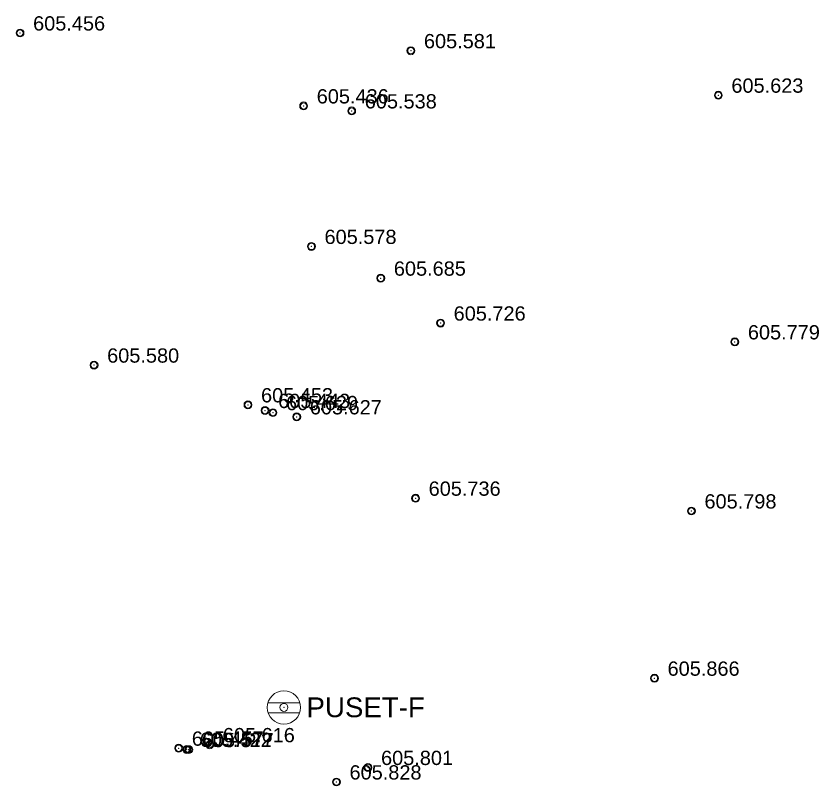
# Model space of a CAD drawing. Header units: metres. Extents: x 7508213 to 7508396, y 4696547 to 4696848.
# Drawn here: x 7508320.15 to 7508340.41, y 4696781.96 to 4696801.4 of the extents above; entities that cross this region are included whole.
import ezdxf

# ---------------------------------------------------------------- set-up
doc = ezdxf.new("R2010")
doc.units = ezdxf.units.M
doc.header["$PDMODE"] = 32
doc.header["$PDSIZE"] = 0.2
doc.layers.add('Matjet', color=210, linetype='Continuous', lineweight=0)
doc.layers.add('Puset fekali', color=30, linetype='Continuous', lineweight=0)
doc.styles.get("Standard").update_dxf_attribs({"font": 'arial.ttf'})

# ---------------------------------------------------------------- blocks, each defined once
blk = doc.blocks.new('*U58')
at = {"color": 0, "linetype": 'ByBlock', "lineweight": -2, "transparency": 16777216}
blk.add_line((0, 0), (0, 0), dxfattribs=at)
blk.add_circle((0, 0), 0.5, dxfattribs=at)
blk = doc.blocks.new('*U1283', base_point=(7508329.355, 4696794.782, 605.685))
at = {"layer": 'Matjet', "linetype": 'ByBlock', "insert": (7508329.685, 4696795.022, 605.685), "char_height": 0.36, "attachment_point": 4}
blk.add_mtext('605.685', dxfattribs=at)
blk = doc.blocks.new('*U1284', base_point=(7508329.355, 4696794.782, 605.685))
at = {"layer": 'Matjet', "linetype": 'ByBlock', "lineweight": -2}
blk.add_blockref('*U1283', (7508329.355, 4696794.782, 605.685), dxfattribs=at)
blk = doc.blocks.new('*U1285', base_point=(7508329.355, 4696794.782, 605.685))
at = {"layer": 'Matjet', "linetype": 'ByBlock', "lineweight": -2}
blk.add_blockref('*U1284', (7508329.355, 4696794.782, 605.685), dxfattribs=at)
at = {"layer": 'Matjet', "linetype": 'ByBlock', "lineweight": -2, "xscale": 0.1599999968, "yscale": 0.1599999968, "zscale": 0.1599999968}
blk.add_blockref('*U58', (7508329.355, 4696794.782, 605.685), dxfattribs=at)
blk = doc.blocks.new('*U1286', base_point=(7508330.864, 4696793.648, 605.726))
at = {"layer": 'Matjet', "linetype": 'ByBlock', "insert": (7508331.194, 4696793.888, 605.726), "char_height": 0.36, "attachment_point": 4}
blk.add_mtext('605.726', dxfattribs=at)
blk = doc.blocks.new('*U1287', base_point=(7508330.864, 4696793.648, 605.726))
at = {"layer": 'Matjet', "linetype": 'ByBlock', "lineweight": -2}
blk.add_blockref('*U1286', (7508330.864, 4696793.648, 605.726), dxfattribs=at)
blk = doc.blocks.new('*U1288', base_point=(7508330.864, 4696793.648, 605.726))
at = {"layer": 'Matjet', "linetype": 'ByBlock', "lineweight": -2}
blk.add_blockref('*U1287', (7508330.864, 4696793.648, 605.726), dxfattribs=at)
at = {"layer": 'Matjet', "linetype": 'ByBlock', "lineweight": -2, "xscale": 0.1599999968, "yscale": 0.1599999968, "zscale": 0.1599999968}
blk.add_blockref('*U58', (7508330.864, 4696793.648, 605.726), dxfattribs=at)
blk = doc.blocks.new('*U1289', base_point=(7508330.233, 4696789.225, 605.736))
at = {"layer": 'Matjet', "linetype": 'ByBlock', "insert": (7508330.563, 4696789.465, 605.736), "char_height": 0.36, "attachment_point": 4}
blk.add_mtext('605.736', dxfattribs=at)
blk = doc.blocks.new('*U1290', base_point=(7508330.233, 4696789.225, 605.736))
at = {"layer": 'Matjet', "linetype": 'ByBlock', "lineweight": -2}
blk.add_blockref('*U1289', (7508330.233, 4696789.225, 605.736), dxfattribs=at)
blk = doc.blocks.new('*U1291', base_point=(7508330.233, 4696789.225, 605.736))
at = {"layer": 'Matjet', "linetype": 'ByBlock', "lineweight": -2}
blk.add_blockref('*U1290', (7508330.233, 4696789.225, 605.736), dxfattribs=at)
at = {"layer": 'Matjet', "linetype": 'ByBlock', "lineweight": -2, "xscale": 0.1599999968, "yscale": 0.1599999968, "zscale": 0.1599999968}
blk.add_blockref('*U58', (7508330.233, 4696789.225, 605.736), dxfattribs=at)
blk = doc.blocks.new('*U1292', base_point=(7508328.236, 4696782.06, 605.828))
at = {"layer": 'Matjet', "linetype": 'ByBlock', "insert": (7508328.566, 4696782.3, 605.828), "char_height": 0.36, "attachment_point": 4}
blk.add_mtext('605.828', dxfattribs=at)
blk = doc.blocks.new('*U1293', base_point=(7508328.236, 4696782.06, 605.828))
at = {"layer": 'Matjet', "linetype": 'ByBlock', "lineweight": -2}
blk.add_blockref('*U1292', (7508328.236, 4696782.06, 605.828), dxfattribs=at)
blk = doc.blocks.new('*U1294', base_point=(7508328.236, 4696782.06, 605.828))
at = {"layer": 'Matjet', "linetype": 'ByBlock', "lineweight": -2}
blk.add_blockref('*U1293', (7508328.236, 4696782.06, 605.828), dxfattribs=at)
at = {"layer": 'Matjet', "linetype": 'ByBlock', "lineweight": -2, "xscale": 0.1599999968, "yscale": 0.1599999968, "zscale": 0.1599999968}
blk.add_blockref('*U58', (7508328.236, 4696782.06, 605.828), dxfattribs=at)
blk = doc.blocks.new('*U1295', base_point=(7508329.032, 4696782.426, 605.801))
at = {"layer": 'Matjet', "linetype": 'ByBlock', "insert": (7508329.362, 4696782.666, 605.801), "char_height": 0.36, "attachment_point": 4}
blk.add_mtext('605.801', dxfattribs=at)
blk = doc.blocks.new('*U1296', base_point=(7508329.032, 4696782.426, 605.801))
at = {"layer": 'Matjet', "linetype": 'ByBlock', "lineweight": -2}
blk.add_blockref('*U1295', (7508329.032, 4696782.426, 605.801), dxfattribs=at)
blk = doc.blocks.new('*U1297', base_point=(7508329.032, 4696782.426, 605.801))
at = {"layer": 'Matjet', "linetype": 'ByBlock', "lineweight": -2}
blk.add_blockref('*U1296', (7508329.032, 4696782.426, 605.801), dxfattribs=at)
at = {"layer": 'Matjet', "linetype": 'ByBlock', "lineweight": -2, "xscale": 0.1599999968, "yscale": 0.1599999968, "zscale": 0.1599999968}
blk.add_blockref('*U58', (7508329.032, 4696782.426, 605.801), dxfattribs=at)
blk = doc.blocks.new('*U1301', base_point=(7508336.264, 4696784.68, 605.866))
at = {"layer": 'Matjet', "linetype": 'ByBlock', "insert": (7508336.594, 4696784.92, 605.866), "char_height": 0.36, "attachment_point": 4}
blk.add_mtext('605.866', dxfattribs=at)
blk = doc.blocks.new('*U1302', base_point=(7508336.264, 4696784.68, 605.866))
at = {"layer": 'Matjet', "linetype": 'ByBlock', "lineweight": -2}
blk.add_blockref('*U1301', (7508336.264, 4696784.68, 605.866), dxfattribs=at)
blk = doc.blocks.new('*U1303', base_point=(7508336.264, 4696784.68, 605.866))
at = {"layer": 'Matjet', "linetype": 'ByBlock', "lineweight": -2}
blk.add_blockref('*U1302', (7508336.264, 4696784.68, 605.866), dxfattribs=at)
at = {"layer": 'Matjet', "linetype": 'ByBlock', "lineweight": -2, "xscale": 0.1599999968, "yscale": 0.1599999968, "zscale": 0.1599999968}
blk.add_blockref('*U58', (7508336.264, 4696784.68, 605.866), dxfattribs=at)
blk = doc.blocks.new('*U1304', base_point=(7508337.195, 4696788.903, 605.798))
at = {"layer": 'Matjet', "linetype": 'ByBlock', "insert": (7508337.525, 4696789.143, 605.798), "char_height": 0.36, "attachment_point": 4}
blk.add_mtext('605.798', dxfattribs=at)
blk = doc.blocks.new('*U1305', base_point=(7508337.195, 4696788.903, 605.798))
at = {"layer": 'Matjet', "linetype": 'ByBlock', "lineweight": -2}
blk.add_blockref('*U1304', (7508337.195, 4696788.903, 605.798), dxfattribs=at)
blk = doc.blocks.new('*U1306', base_point=(7508337.195, 4696788.903, 605.798))
at = {"layer": 'Matjet', "linetype": 'ByBlock', "lineweight": -2}
blk.add_blockref('*U1305', (7508337.195, 4696788.903, 605.798), dxfattribs=at)
at = {"layer": 'Matjet', "linetype": 'ByBlock', "lineweight": -2, "xscale": 0.1599999968, "yscale": 0.1599999968, "zscale": 0.1599999968}
blk.add_blockref('*U58', (7508337.195, 4696788.903, 605.798), dxfattribs=at)
blk = doc.blocks.new('*U1307', base_point=(7508338.291, 4696793.173, 605.779))
at = {"layer": 'Matjet', "linetype": 'ByBlock', "insert": (7508338.621, 4696793.413, 605.779), "char_height": 0.36, "attachment_point": 4}
blk.add_mtext('605.779', dxfattribs=at)
blk = doc.blocks.new('*U1308', base_point=(7508338.291, 4696793.173, 605.779))
at = {"layer": 'Matjet', "linetype": 'ByBlock', "lineweight": -2}
blk.add_blockref('*U1307', (7508338.291, 4696793.173, 605.779), dxfattribs=at)
blk = doc.blocks.new('*U1309', base_point=(7508338.291, 4696793.173, 605.779))
at = {"layer": 'Matjet', "linetype": 'ByBlock', "lineweight": -2}
blk.add_blockref('*U1308', (7508338.291, 4696793.173, 605.779), dxfattribs=at)
at = {"layer": 'Matjet', "linetype": 'ByBlock', "lineweight": -2, "xscale": 0.1599999968, "yscale": 0.1599999968, "zscale": 0.1599999968}
blk.add_blockref('*U58', (7508338.291, 4696793.173, 605.779), dxfattribs=at)
blk = doc.blocks.new('Settling Basin - PK ujrat e zeza')
at = {"color": 21, "lineweight": 0, "flags": 128}
for points in [[(-0.949, 0.274), (0.962, 0.274)], [(-0.946, -0.326), (0.961, -0.326)]]:
    blk.add_lwpolyline(points, dxfattribs=at)
at = {"color": 21, "lineweight": 0}
blk.add_circle((0, 0), 1, dxfattribs=at)
blk = doc.blocks.new('Puset_Kan_Atmosferik')
blk.add_blockref('Settling Basin - PK ujrat e zeza', (0, 0))
blk = doc.blocks.new('*U1310', base_point=(7508326.91, 4696783.942, 605.737))
at = {"layer": 'Puset fekali', "linetype": 'ByBlock', "insert": (7508327.48, 4696783.942, 605.737), "char_height": 0.5, "attachment_point": 4}
blk.add_mtext('PUSET-F', dxfattribs=at)
blk = doc.blocks.new('*U1311', base_point=(7508326.91, 4696783.942, 605.737))
at = {"layer": 'Puset fekali', "color": 0, "linetype": 'ByBlock', "lineweight": -2}
blk.add_blockref('*U1310', (7508326.91, 4696783.942, 605.737), dxfattribs=at)
blk = doc.blocks.new('*U1312', base_point=(7508326.91, 4696783.942, 605.737))
at = {"layer": 'Puset fekali', "color": 0, "linetype": 'ByBlock', "lineweight": -2, "xscale": 0.4199999954853257, "yscale": 0.4199999954853257, "zscale": 0.4199999954853257}
blk.add_blockref('Puset_Kan_Atmosferik', (7508326.91, 4696783.942, 605.737), dxfattribs=at)
at = {"layer": 'Puset fekali', "color": 0, "linetype": 'ByBlock', "lineweight": -2}
blk.add_blockref('*U1311', (7508326.91, 4696783.942, 605.737), dxfattribs=at)
blk = doc.blocks.new('*U1424', base_point=(7508330.114, 4696800.525, 605.581))
at = {"layer": 'Matjet', "linetype": 'ByBlock', "insert": (7508330.444, 4696800.765, 605.581), "char_height": 0.36, "attachment_point": 4}
blk.add_mtext('605.581', dxfattribs=at)
blk = doc.blocks.new('*U1425', base_point=(7508330.114, 4696800.525, 605.581))
at = {"layer": 'Matjet', "linetype": 'ByBlock', "lineweight": -2}
blk.add_blockref('*U1424', (7508330.114, 4696800.525, 605.581), dxfattribs=at)
blk = doc.blocks.new('*U1426', base_point=(7508330.114, 4696800.525, 605.581))
at = {"layer": 'Matjet', "linetype": 'ByBlock', "lineweight": -2}
blk.add_blockref('*U1425', (7508330.114, 4696800.525, 605.581), dxfattribs=at)
at = {"layer": 'Matjet', "linetype": 'ByBlock', "lineweight": -2, "xscale": 0.1599999968, "yscale": 0.1599999968, "zscale": 0.1599999968}
blk.add_blockref('*U58', (7508330.114, 4696800.525, 605.581), dxfattribs=at)
blk = doc.blocks.new('*U1427', base_point=(7508337.875, 4696799.402, 605.623))
at = {"layer": 'Matjet', "linetype": 'ByBlock', "insert": (7508338.205, 4696799.642, 605.623), "char_height": 0.36, "attachment_point": 4}
blk.add_mtext('605.623', dxfattribs=at)
blk = doc.blocks.new('*U1428', base_point=(7508337.875, 4696799.402, 605.623))
at = {"layer": 'Matjet', "linetype": 'ByBlock', "lineweight": -2}
blk.add_blockref('*U1427', (7508337.875, 4696799.402, 605.623), dxfattribs=at)
blk = doc.blocks.new('*U1429', base_point=(7508337.875, 4696799.402, 605.623))
at = {"layer": 'Matjet', "linetype": 'ByBlock', "lineweight": -2}
blk.add_blockref('*U1428', (7508337.875, 4696799.402, 605.623), dxfattribs=at)
at = {"layer": 'Matjet', "linetype": 'ByBlock', "lineweight": -2, "xscale": 0.1599999968, "yscale": 0.1599999968, "zscale": 0.1599999968}
blk.add_blockref('*U58', (7508337.875, 4696799.402, 605.623), dxfattribs=at)
blk = doc.blocks.new('*U1439', base_point=(7508327.605, 4696795.583, 605.578))
at = {"layer": 'Matjet', "linetype": 'ByBlock', "insert": (7508327.935, 4696795.823, 605.578), "char_height": 0.36, "attachment_point": 4}
blk.add_mtext('605.578', dxfattribs=at)
blk = doc.blocks.new('*U1440', base_point=(7508327.605, 4696795.583, 605.578))
at = {"layer": 'Matjet', "linetype": 'ByBlock', "lineweight": -2}
blk.add_blockref('*U1439', (7508327.605, 4696795.583, 605.578), dxfattribs=at)
blk = doc.blocks.new('*U1441', base_point=(7508327.605, 4696795.583, 605.578))
at = {"layer": 'Matjet', "linetype": 'ByBlock', "lineweight": -2}
blk.add_blockref('*U1440', (7508327.605, 4696795.583, 605.578), dxfattribs=at)
at = {"layer": 'Matjet', "linetype": 'ByBlock', "lineweight": -2, "xscale": 0.1599999968, "yscale": 0.1599999968, "zscale": 0.1599999968}
blk.add_blockref('*U58', (7508327.605, 4696795.583, 605.578), dxfattribs=at)
blk = doc.blocks.new('*U1442', base_point=(7508327.408, 4696799.131, 605.436))
at = {"layer": 'Matjet', "linetype": 'ByBlock', "insert": (7508327.738, 4696799.371, 605.436), "char_height": 0.36, "attachment_point": 4}
blk.add_mtext('605.436', dxfattribs=at)
blk = doc.blocks.new('*U1443', base_point=(7508327.408, 4696799.131, 605.436))
at = {"layer": 'Matjet', "linetype": 'ByBlock', "lineweight": -2}
blk.add_blockref('*U1442', (7508327.408, 4696799.131, 605.436), dxfattribs=at)
blk = doc.blocks.new('*U1444', base_point=(7508327.408, 4696799.131, 605.436))
at = {"layer": 'Matjet', "linetype": 'ByBlock', "lineweight": -2}
blk.add_blockref('*U1443', (7508327.408, 4696799.131, 605.436), dxfattribs=at)
at = {"layer": 'Matjet', "linetype": 'ByBlock', "lineweight": -2, "xscale": 0.1599999968, "yscale": 0.1599999968, "zscale": 0.1599999968}
blk.add_blockref('*U58', (7508327.408, 4696799.131, 605.436), dxfattribs=at)
blk = doc.blocks.new('*U1517', base_point=(7508328.621, 4696799.005, 605.538))
at = {"layer": 'Matjet', "linetype": 'ByBlock', "insert": (7508328.951, 4696799.245, 605.538), "char_height": 0.36, "attachment_point": 4}
blk.add_mtext('605.538', dxfattribs=at)
blk = doc.blocks.new('*U1518', base_point=(7508328.621, 4696799.005, 605.538))
at = {"layer": 'Matjet', "linetype": 'ByBlock', "lineweight": -2}
blk.add_blockref('*U1517', (7508328.621, 4696799.005, 605.538), dxfattribs=at)
blk = doc.blocks.new('*U1519', base_point=(7508328.621, 4696799.005, 605.538))
at = {"layer": 'Matjet', "linetype": 'ByBlock', "lineweight": -2}
blk.add_blockref('*U1518', (7508328.621, 4696799.005, 605.538), dxfattribs=at)
at = {"layer": 'Matjet', "linetype": 'ByBlock', "lineweight": -2, "xscale": 0.1599999968, "yscale": 0.1599999968, "zscale": 0.1599999968}
blk.add_blockref('*U58', (7508328.621, 4696799.005, 605.538), dxfattribs=at)
blk = doc.blocks.new('*U1520', base_point=(7508320.249, 4696800.973, 605.456))
at = {"layer": 'Matjet', "linetype": 'ByBlock', "insert": (7508320.579, 4696801.213, 605.456), "char_height": 0.36, "attachment_point": 4}
blk.add_mtext('605.456', dxfattribs=at)
blk = doc.blocks.new('*U1521', base_point=(7508320.249, 4696800.973, 605.456))
at = {"layer": 'Matjet', "linetype": 'ByBlock', "lineweight": -2}
blk.add_blockref('*U1520', (7508320.249, 4696800.973, 605.456), dxfattribs=at)
blk = doc.blocks.new('*U1522', base_point=(7508320.249, 4696800.973, 605.456))
at = {"layer": 'Matjet', "linetype": 'ByBlock', "lineweight": -2}
blk.add_blockref('*U1521', (7508320.249, 4696800.973, 605.456), dxfattribs=at)
at = {"layer": 'Matjet', "linetype": 'ByBlock', "lineweight": -2, "xscale": 0.1599999968, "yscale": 0.1599999968, "zscale": 0.1599999968}
blk.add_blockref('*U58', (7508320.249, 4696800.973, 605.456), dxfattribs=at)
blk = doc.blocks.new('*U1544', base_point=(7508322.118, 4696792.586, 605.58))
at = {"layer": 'Matjet', "linetype": 'ByBlock', "insert": (7508322.448, 4696792.826, 605.58), "char_height": 0.36, "attachment_point": 4}
blk.add_mtext('605.580', dxfattribs=at)
blk = doc.blocks.new('*U1545', base_point=(7508322.118, 4696792.586, 605.58))
at = {"layer": 'Matjet', "linetype": 'ByBlock', "lineweight": -2}
blk.add_blockref('*U1544', (7508322.118, 4696792.586, 605.58), dxfattribs=at)
blk = doc.blocks.new('*U1546', base_point=(7508322.118, 4696792.586, 605.58))
at = {"layer": 'Matjet', "linetype": 'ByBlock', "lineweight": -2}
blk.add_blockref('*U1545', (7508322.118, 4696792.586, 605.58), dxfattribs=at)
at = {"layer": 'Matjet', "linetype": 'ByBlock', "lineweight": -2, "xscale": 0.1599999968, "yscale": 0.1599999968, "zscale": 0.1599999968}
blk.add_blockref('*U58', (7508322.118, 4696792.586, 605.58), dxfattribs=at)
blk = doc.blocks.new('*U1547', base_point=(7508326.003, 4696791.583, 605.453))
at = {"layer": 'Matjet', "linetype": 'ByBlock', "insert": (7508326.333, 4696791.823, 605.453), "char_height": 0.36, "attachment_point": 4}
blk.add_mtext('605.453', dxfattribs=at)
blk = doc.blocks.new('*U1548', base_point=(7508326.003, 4696791.583, 605.453))
at = {"layer": 'Matjet', "linetype": 'ByBlock', "lineweight": -2}
blk.add_blockref('*U1547', (7508326.003, 4696791.583, 605.453), dxfattribs=at)
blk = doc.blocks.new('*U1549', base_point=(7508326.003, 4696791.583, 605.453))
at = {"layer": 'Matjet', "linetype": 'ByBlock', "lineweight": -2}
blk.add_blockref('*U1548', (7508326.003, 4696791.583, 605.453), dxfattribs=at)
at = {"layer": 'Matjet', "linetype": 'ByBlock', "lineweight": -2, "xscale": 0.1599999968, "yscale": 0.1599999968, "zscale": 0.1599999968}
blk.add_blockref('*U58', (7508326.003, 4696791.583, 605.453), dxfattribs=at)
blk = doc.blocks.new('*U1550', base_point=(7508326.434, 4696791.44, 605.443))
at = {"layer": 'Matjet', "linetype": 'ByBlock', "insert": (7508326.764, 4696791.68, 605.443), "char_height": 0.36, "attachment_point": 4}
blk.add_mtext('605.443', dxfattribs=at)
blk = doc.blocks.new('*U1551', base_point=(7508326.434, 4696791.44, 605.443))
at = {"layer": 'Matjet', "linetype": 'ByBlock', "lineweight": -2}
blk.add_blockref('*U1550', (7508326.434, 4696791.44, 605.443), dxfattribs=at)
blk = doc.blocks.new('*U1552', base_point=(7508326.434, 4696791.44, 605.443))
at = {"layer": 'Matjet', "linetype": 'ByBlock', "lineweight": -2}
blk.add_blockref('*U1551', (7508326.434, 4696791.44, 605.443), dxfattribs=at)
at = {"layer": 'Matjet', "linetype": 'ByBlock', "lineweight": -2, "xscale": 0.1599999968, "yscale": 0.1599999968, "zscale": 0.1599999968}
blk.add_blockref('*U58', (7508326.434, 4696791.44, 605.443), dxfattribs=at)
blk = doc.blocks.new('*U1553', base_point=(7508326.633, 4696791.386, 605.629))
at = {"layer": 'Matjet', "linetype": 'ByBlock', "insert": (7508326.963, 4696791.626, 605.629), "char_height": 0.36, "attachment_point": 4}
blk.add_mtext('605.629', dxfattribs=at)
blk = doc.blocks.new('*U1554', base_point=(7508326.633, 4696791.386, 605.629))
at = {"layer": 'Matjet', "linetype": 'ByBlock', "lineweight": -2}
blk.add_blockref('*U1553', (7508326.633, 4696791.386, 605.629), dxfattribs=at)
blk = doc.blocks.new('*U1555', base_point=(7508326.633, 4696791.386, 605.629))
at = {"layer": 'Matjet', "linetype": 'ByBlock', "lineweight": -2}
blk.add_blockref('*U1554', (7508326.633, 4696791.386, 605.629), dxfattribs=at)
at = {"layer": 'Matjet', "linetype": 'ByBlock', "lineweight": -2, "xscale": 0.1599999968, "yscale": 0.1599999968, "zscale": 0.1599999968}
blk.add_blockref('*U58', (7508326.633, 4696791.386, 605.629), dxfattribs=at)
blk = doc.blocks.new('*U1556', base_point=(7508327.234, 4696791.28, 605.627))
at = {"layer": 'Matjet', "linetype": 'ByBlock', "insert": (7508327.564, 4696791.52, 605.627), "char_height": 0.36, "attachment_point": 4}
blk.add_mtext('605.627', dxfattribs=at)
blk = doc.blocks.new('*U1557', base_point=(7508327.234, 4696791.28, 605.627))
at = {"layer": 'Matjet', "linetype": 'ByBlock', "lineweight": -2}
blk.add_blockref('*U1556', (7508327.234, 4696791.28, 605.627), dxfattribs=at)
blk = doc.blocks.new('*U1558', base_point=(7508327.234, 4696791.28, 605.627))
at = {"layer": 'Matjet', "linetype": 'ByBlock', "lineweight": -2}
blk.add_blockref('*U1557', (7508327.234, 4696791.28, 605.627), dxfattribs=at)
at = {"layer": 'Matjet', "linetype": 'ByBlock', "lineweight": -2, "xscale": 0.1599999968, "yscale": 0.1599999968, "zscale": 0.1599999968}
blk.add_blockref('*U58', (7508327.234, 4696791.28, 605.627), dxfattribs=at)
blk = doc.blocks.new('*U1559', base_point=(7508325.038, 4696783.001, 605.616))
at = {"layer": 'Matjet', "linetype": 'ByBlock', "insert": (7508325.368, 4696783.241, 605.616), "char_height": 0.36, "attachment_point": 4}
blk.add_mtext('605.616', dxfattribs=at)
blk = doc.blocks.new('*U1560', base_point=(7508325.038, 4696783.001, 605.616))
at = {"layer": 'Matjet', "linetype": 'ByBlock', "lineweight": -2}
blk.add_blockref('*U1559', (7508325.038, 4696783.001, 605.616), dxfattribs=at)
blk = doc.blocks.new('*U1561', base_point=(7508325.038, 4696783.001, 605.616))
at = {"layer": 'Matjet', "linetype": 'ByBlock', "lineweight": -2}
blk.add_blockref('*U1560', (7508325.038, 4696783.001, 605.616), dxfattribs=at)
at = {"layer": 'Matjet', "linetype": 'ByBlock', "lineweight": -2, "xscale": 0.1599999968, "yscale": 0.1599999968, "zscale": 0.1599999968}
blk.add_blockref('*U58', (7508325.038, 4696783.001, 605.616), dxfattribs=at)
blk = doc.blocks.new('*U1562', base_point=(7508324.507, 4696782.877, 605.577))
at = {"layer": 'Matjet', "linetype": 'ByBlock', "insert": (7508324.837, 4696783.117, 605.577), "char_height": 0.36, "attachment_point": 4}
blk.add_mtext('605.577', dxfattribs=at)
blk = doc.blocks.new('*U1563', base_point=(7508324.507, 4696782.877, 605.577))
at = {"layer": 'Matjet', "linetype": 'ByBlock', "lineweight": -2}
blk.add_blockref('*U1562', (7508324.507, 4696782.877, 605.577), dxfattribs=at)
blk = doc.blocks.new('*U1564', base_point=(7508324.507, 4696782.877, 605.577))
at = {"layer": 'Matjet', "linetype": 'ByBlock', "lineweight": -2}
blk.add_blockref('*U1563', (7508324.507, 4696782.877, 605.577), dxfattribs=at)
at = {"layer": 'Matjet', "linetype": 'ByBlock', "lineweight": -2, "xscale": 0.1599999968, "yscale": 0.1599999968, "zscale": 0.1599999968}
blk.add_blockref('*U58', (7508324.507, 4696782.877, 605.577), dxfattribs=at)
blk = doc.blocks.new('*U1565', base_point=(7508324.456, 4696782.883, 605.422))
at = {"layer": 'Matjet', "linetype": 'ByBlock', "insert": (7508324.786, 4696783.123, 605.422), "char_height": 0.36, "attachment_point": 4}
blk.add_mtext('605.422', dxfattribs=at)
blk = doc.blocks.new('*U1566', base_point=(7508324.456, 4696782.883, 605.422))
at = {"layer": 'Matjet', "linetype": 'ByBlock', "lineweight": -2}
blk.add_blockref('*U1565', (7508324.456, 4696782.883, 605.422), dxfattribs=at)
blk = doc.blocks.new('*U1567', base_point=(7508324.456, 4696782.883, 605.422))
at = {"layer": 'Matjet', "linetype": 'ByBlock', "lineweight": -2}
blk.add_blockref('*U1566', (7508324.456, 4696782.883, 605.422), dxfattribs=at)
at = {"layer": 'Matjet', "linetype": 'ByBlock', "lineweight": -2, "xscale": 0.1599999968, "yscale": 0.1599999968, "zscale": 0.1599999968}
blk.add_blockref('*U58', (7508324.456, 4696782.883, 605.422), dxfattribs=at)
blk = doc.blocks.new('*U1568', base_point=(7508324.255, 4696782.913, 605.457))
at = {"layer": 'Matjet', "linetype": 'ByBlock', "insert": (7508324.585, 4696783.153, 605.457), "char_height": 0.36, "attachment_point": 4}
blk.add_mtext('605.457', dxfattribs=at)
blk = doc.blocks.new('*U1569', base_point=(7508324.255, 4696782.913, 605.457))
at = {"layer": 'Matjet', "linetype": 'ByBlock', "lineweight": -2}
blk.add_blockref('*U1568', (7508324.255, 4696782.913, 605.457), dxfattribs=at)
blk = doc.blocks.new('*U1570', base_point=(7508324.255, 4696782.913, 605.457))
at = {"layer": 'Matjet', "linetype": 'ByBlock', "lineweight": -2}
blk.add_blockref('*U1569', (7508324.255, 4696782.913, 605.457), dxfattribs=at)
at = {"layer": 'Matjet', "linetype": 'ByBlock', "lineweight": -2, "xscale": 0.1599999968, "yscale": 0.1599999968, "zscale": 0.1599999968}
blk.add_blockref('*U58', (7508324.255, 4696782.913, 605.457), dxfattribs=at)

msp = doc.modelspace()

# ---------------------------------------------------------------- linework, layer by layer
at = {"layer": 'Matjet'}
for p in [(7508320.249, 4696800.973, 605.456), (7508330.114, 4696800.525, 605.581), (7508337.875, 4696799.402, 605.623), (7508327.408, 4696799.131, 605.436), (7508328.621, 4696799.005, 605.538), (7508327.605, 4696795.583, 605.578), (7508329.355, 4696794.782, 605.685), (7508330.864, 4696793.648, 605.726), (7508338.291, 4696793.173, 605.779), (7508322.118, 4696792.586, 605.58), (7508326.003, 4696791.583, 605.453), (7508326.434, 4696791.44, 605.443), (7508326.633, 4696791.386, 605.629), (7508327.234, 4696791.28, 605.627), (7508330.233, 4696789.225, 605.736), (7508337.195, 4696788.903, 605.798), (7508336.264, 4696784.68, 605.866), (7508324.255, 4696782.913, 605.457), (7508324.456, 4696782.883, 605.422), (7508324.507, 4696782.877, 605.577), (7508325.038, 4696783.001, 605.616), (7508329.032, 4696782.426, 605.801), (7508328.236, 4696782.06, 605.828)]:
    msp.add_point(p, dxfattribs=at)
at = {"layer": 'Puset fekali'}
msp.add_point((7508326.91, 4696783.942, 605.737), dxfattribs=at)

# ---------------------------------------------------------------- block references
at = {"layer": 'Matjet'}
for name, p in [('*U1522', (7508320.249, 4696800.973, 605.456)), ('*U1426', (7508330.114, 4696800.525, 605.581)), ('*U1429', (7508337.875, 4696799.402, 605.623)), ('*U1444', (7508327.408, 4696799.131, 605.436)), ('*U1519', (7508328.621, 4696799.005, 605.538)), ('*U1441', (7508327.605, 4696795.583, 605.578)), ('*U1285', (7508329.355, 4696794.782, 605.685)), ('*U1288', (7508330.864, 4696793.648, 605.726)), ('*U1309', (7508338.291, 4696793.173, 605.779)), ('*U1546', (7508322.118, 4696792.586, 605.58)), ('*U1549', (7508326.003, 4696791.583, 605.453)), ('*U1552', (7508326.434, 4696791.44, 605.443)), ('*U1555', (7508326.633, 4696791.386, 605.629)), ('*U1558', (7508327.234, 4696791.28, 605.627)), ('*U1291', (7508330.233, 4696789.225, 605.736)), ('*U1306', (7508337.195, 4696788.903, 605.798)), ('*U1303', (7508336.264, 4696784.68, 605.866)), ('*U1561', (7508325.038, 4696783.001, 605.616)), ('*U1570', (7508324.255, 4696782.913, 605.457)), ('*U1567', (7508324.456, 4696782.883, 605.422)), ('*U1564', (7508324.507, 4696782.877, 605.577)), ('*U1297', (7508329.032, 4696782.426, 605.801)), ('*U1294', (7508328.236, 4696782.06, 605.828))]:
    msp.add_blockref(name, p, dxfattribs=at)
at = {"layer": 'Puset fekali'}
msp.add_blockref('*U1312', (7508326.91, 4696783.942, 605.737), dxfattribs=at)

doc.saveas('drawing.dxf')
